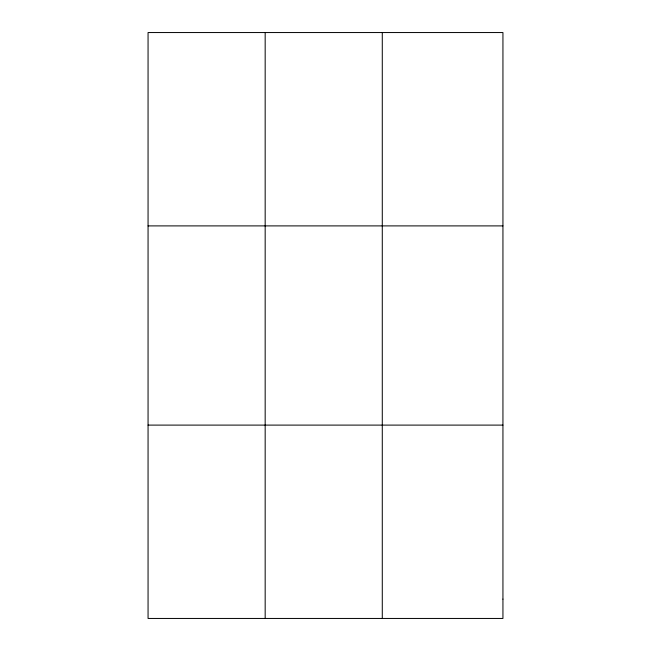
<?xml version="1.0" encoding="UTF-8"?>
<svg xmlns="http://www.w3.org/2000/svg" width="651" height="651" viewBox="0 0 651 651"><rect width="100%" height="100%" fill="white"/><g stroke="black" fill="none" stroke-linecap="round" stroke-linejoin="round"><path stroke-width="0.98" d="M265.169 32.55L265.169 618.45M382.283 32.55L382.283 618.45M148.062 225.897L502.938 225.897M148.062 425.103L502.938 425.103M502.938 599.115L502.938 618.45L148.062 618.45L148.062 32.55L502.938 32.55L502.938 599.115"/></g></svg>
